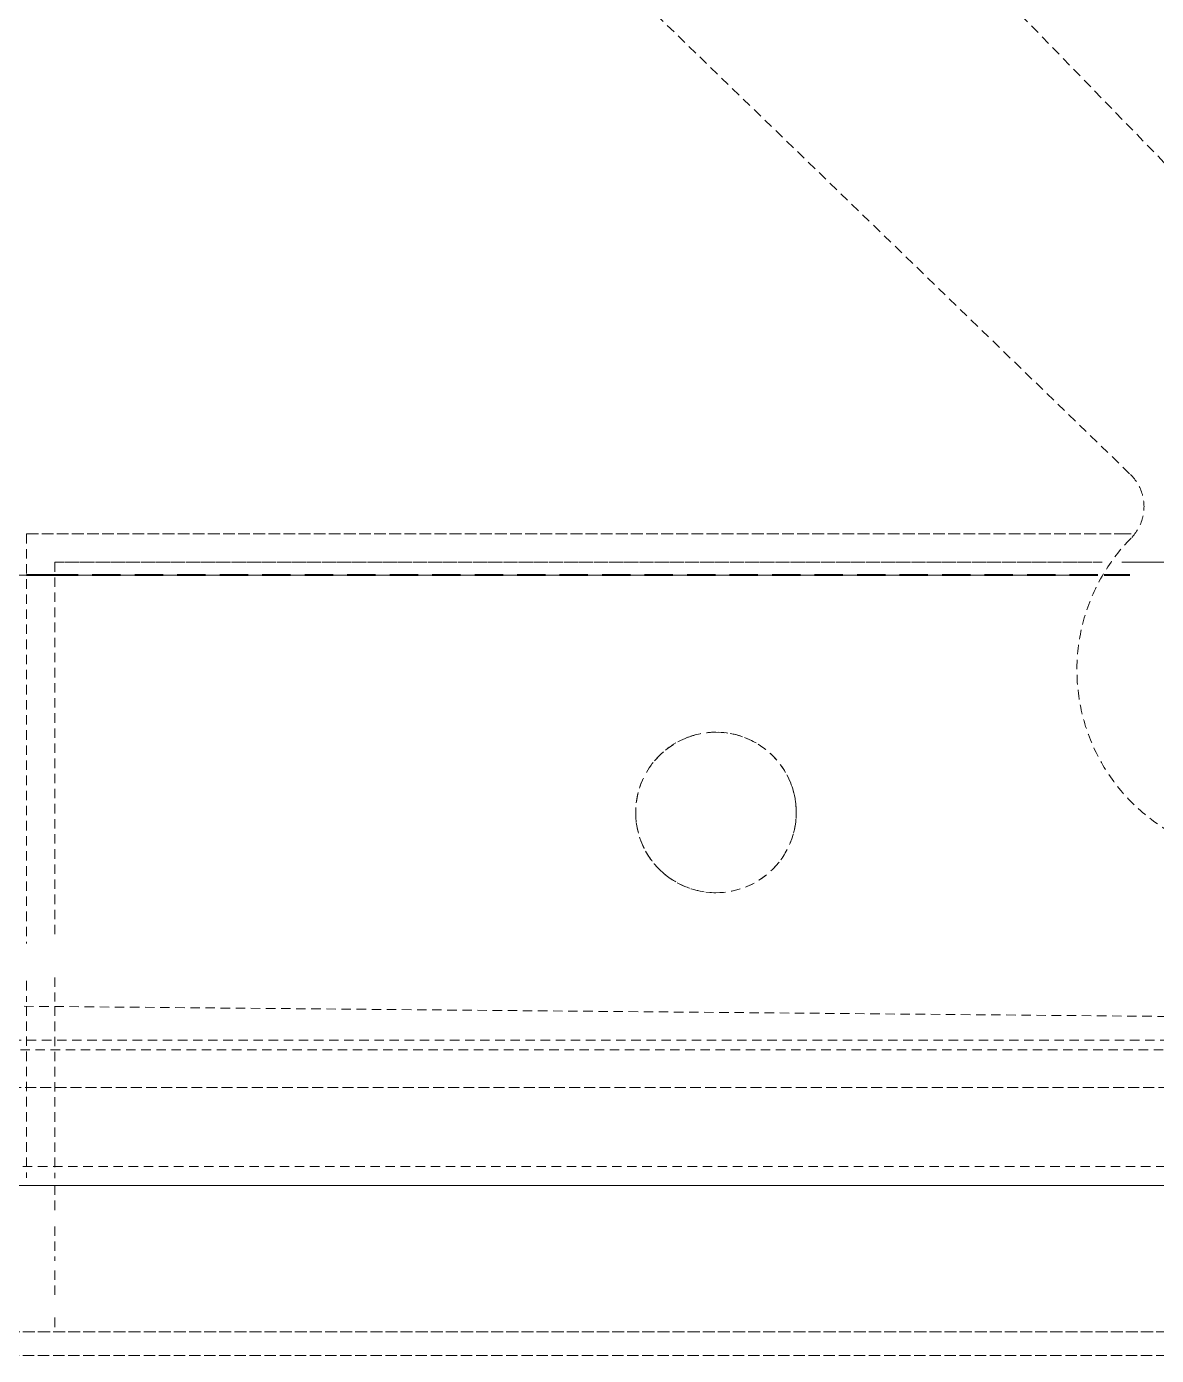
# Model space of a CAD drawing. Header units: millimetres. Extents: x -10915 to 62537, y -37640 to 44223.
# Drawn here: x 47159.5 to 47279.1, y 8544.4 to 8685.2 of the extents above; entities that cross this region are included whole.
import ezdxf

# ---------------------------------------------------------------- set-up
doc = ezdxf.new("R2010")
doc.units = ezdxf.units.MM
doc.linetypes.add('200_ШТРИХ_ш1п0_6_', pattern=[1.6, 1, -0.6])
doc.linetypes.add('ADSK_Штриховая_ш3 п1_5', pattern=[4.5, 3, -1.5])
doc.layers.add('Линии разделители', color=4, linetype='ADSK_Штриховая_ш3 п1_5', lineweight=40, true_color=0x00ffff)
for name, color, linetype, lineweight in [('Перекрытие', 7, 'Continuous', 18), ('Перекрытие штриховка', 7, 'Continuous', 18), ('Сантехника', 7, 'Continuous', 18)]:
    doc.layers.add(name, color=color, linetype=linetype, lineweight=lineweight)

# ---------------------------------------------------------------- blocks, each defined once
blk = doc.blocks.new('Reece_Tap_Wolfen_Drinking-Fountain - 10 L_Stainless Steel-7189108-План полов 4-го этажа')
at = {"layer": 'Сантехника', "linetype": '200_ШТРИХ_ш1п0_6_'}
for p, q in [((61.95, -43.63), (-94.5, 117.74)), ((-115.44, 92.77), (43.88, -61.7)), ((119.74, -119.74), (-93.79, -117.84)), ((121.63, -121.63), (-93.79, -121.63)), ((-134, -155), (134, -155))]:
    blk.add_line(p, q, dxfattribs=at)
at = {"layer": 'Сантехника', "color": 253, "linetype": '200_ШТРИХ_ш1п0_6_', "true_color": 0xa3a3a3}
for p, q in [((41.85, -68), (-73, -68)), ((-73, -68), (-73, -111.39)), ((43.95, -68), (42.17, -68)), ((-70, -71), (40.89, -71)), ((-70, -71), (-70, -110.46)), ((-70, -71), (-70, -110.46)), ((40.89, -71), (-70, -71)), ((42.99, -71), (44.49, -71)), ((44.49, -71), (42.99, -71)), ((46.51, -71), (56.17, -71)), ((56.17, -71), (46.51, -71)), ((-73, -115.34), (-73, -117.57)), ((-70, -114.98), (-70, -117.53)), ((-70, -114.98), (-70, -117.53)), ((-73, -118.03), (-73, -136.18)), ((-70, -118.05), (-70, -136.24)), ((-70, -118.05), (-70, -136.24)), ((134, -135), (-134, -135)), ((134, -135), (-134, -135)), ((120, -137), (-120, -137)), ((-120, -137), (120, -137)), ((110, -152.5), (-109.92, -152.5)), ((-110, -155), (110, -155))]:
    blk.add_line(p, q, dxfattribs=at)
at = {"layer": 'Сантехника', "color": 251, "linetype": '200_ШТРИХ_ш1п0_6_', "true_color": 0x666666}
for p, q in [((-73, -68), (41.85, -68)), ((-73, -68), (-73, -111.39)), ((42.17, -68), (43.95, -68)), ((44.49, -71), (46.51, -71)), ((46.51, -71), (44.49, -71)), ((-73, -115.34), (-73, -117.57)), ((-73, -118.03), (-73, -136.18)), ((122.55, -122.63), (-93.79, -122.63)), ((122.55, -122.63), (-93.79, -122.63)), ((-93.79, -126.63), (126.25, -126.63)), ((126.25, -126.63), (-93.79, -126.63)), ((-120, -137), (120, -137)), ((-110, -155), (110, -155)), ((110, -155), (-110, -155))]:
    blk.add_line(p, q, dxfattribs=at)
at = {"layer": 'Сантехника', "color": 254, "linetype": '200_ШТРИХ_ш1п0_6_', "true_color": 0xdddddd}
for p, q in [((-73, -137), (-70, -137)), ((-70, -137), (-73, -137)), ((-70, -151), (-70, -152.32)), ((-70, -151), (-70, -152.32)), ((-109.92, -152.5), (-70, -152.5)), ((70, -152.5), (-70, -152.5)), ((-70, -152.5), (70, -152.5))]:
    blk.add_line(p, q, dxfattribs=at)
at = {"layer": 'Сантехника', "color": 254, "linetype": '200_ШТРИХ_ш1п0_6_', "true_color": 0xeaeaea}
for p, q in [((-70, -137), (-73, -137)), ((-70, -137), (-73, -137)), ((-70, -137), (70, -137)), ((70, -137), (-70, -137)), ((-70, -152.5), (70, -152.5))]:
    blk.add_line(p, q, dxfattribs=at)
at = {"layer": 'Сантехника', "color": 9, "linetype": '200_ШТРИХ_ш1п0_6_', "true_color": 0xc7c7c7}
for p, q in [((-73, -137), (73, -137)), ((-70, -137), (-70, -140.18)), ((-70, -137), (-70, -140.18)), ((-70, -141.33), (-70, -145)), ((-70, -141.33), (-70, -145)), ((-70, -145.99), (-70, -149.14)), ((-70, -145.99), (-70, -149.14)), ((-109.92, -152.5), (110, -152.5)), ((110, -152.5), (-109.92, -152.5))]:
    blk.add_line(p, q, dxfattribs=at)
at = {"layer": 'Сантехника', "color": 7, "linetype": '200_ШТРИХ_ш1п0_6_', "true_color": 0xf2f2f2}
blk.add_line((70, -137), (-70, -137), dxfattribs=at)
blk.add_line((70, -137), (-70, -137), dxfattribs=at)
at = {"layer": 'Сантехника', "color": 253, "linetype": '200_ШТРИХ_ш1п0_6_', "true_color": 0xa3a3a3}
for start, end in [(90, 150), (105, 113.7738), (90, 100.2505), (60, 90), (30, 90), (120, 150), (30, 55.3224), (154.7651, 270), (155.5788, 179.0604), (3.1215, 27.9451), (337.6732, 27.8205), (180, 195), (345, 360), (199.9252, 220.6541), (315, 338.5557), (270, 330), (225, 240), (270, 312.2869), (243.9669, 270)]:
    blk.add_arc((0, -97.5), 8.5, start, end, dxfattribs=at)
at = {"layer": 'Сантехника', "linetype": '200_ШТРИХ_ш1п0_6_'}
blk.add_open_spline([(43.88, -61.7), (44.49, -62.3), (45.14, -63.39), (45.38, -65.05), (45.17, -66.73), (44.55, -67.84), (43.95, -68.45)], degree=3, knots=[-1, -1, -1, -1, -0.666667, -0.5, -0.333333, 0, 0, 0, 0], dxfattribs=at)
blk.add_open_spline([(43.95, -68.45), (42.81, -69.61), (40.87, -72.12), (38.9, -76.55), (38.06, -81.29), (38.37, -86.1), (39.83, -90.7), (42.33, -94.82), (45.76, -98.23), (48.47, -99.86), (49.95, -100.53)], degree=3, dxfattribs=at)

msp = doc.modelspace()

# ---------------------------------------------------------------- hatches: boundary and pattern name
at = {"layer": 'Перекрытие штриховка', "lineweight": 9, "true_color": 0x787878}
h = msp.add_hatch(dxfattribs=at)
h.set_pattern_fill('FP_20', color=8, style=0, pattern_type=2)
h.set_pattern_definition([(270, (1602.2, 62211.3), (500, 3e-14), []), (0, (1602.2, 62211.3), (0, 500), [])])
h.paths.add_polyline_path([(44167.167, 448.838), (44167.167, 468.812), (44165, 468.812), (44165, 448.853)])
h.paths.add_polyline_path([(47378.532, 8549.598), (47377.616, 8549.915), (47377.788, 8549.376)])
h.paths.add_polyline_path([(47082.669, 8553.397), (47083.588, 8554.686), (47082.06, 8555.442), (47082.506, 8553.945)])
h.paths.add_polyline_path([(44177, 480.812), (44175, 478.812), (44177, 478.812)])
h.paths.add_polyline_path([(48626.5, 449.541), (48626.5, 467.542), (45950.952, 484.772), (45951.016, 494.771), (48626.5, 477.542), (48626.5, 1368.998), (48581.949, 7239.056), (48626.5, 7239.394), (48626.5, 7264.788), (48638.5, 7264.788), (48638.5, 7239.485), (48681.946, 7239.814), (48681.493, 7297.5), (47407.5, 7297.5), (47407.5, 7299.5), (47405.5, 7299.5), (47405.5, 8379.429), (47394.5, 8379.429), (47394.5, 8627.057), (47387.5, 8625.929), (47386.819, 8565.429), (47381.894, 8551.861), (47372.859, 8546.661), (47371.69, 8546.348), (47369.179, 8545.143), (47302.5, 8544.429), (47098.5, 8545.11), (47084.247, 8551.053), (47079.419, 8557.525), (47079.419, 8560.239), (47078.218, 8562.429), (47077.5, 8627.057), (44205, 8627.057), (44205, 3425), (44195, 3425), (44195, 8627.057), (44177, 8627.057), (44177, 3425), (44165, 3425), (44165, 2625), (44545.359, 3283.801), (44580, 3263.801), (44165, 2545), (44165, 2495), (44177, 2495), (44177, 1865), (44165, 1865), (44165, 1065), (44545.359, 1723.801), (44580, 1703.801), (44165, 985), (44165, 935), (44177, 935), (44177, 480.812), (44195, 480.812), (44195, 935), (44205, 935), (44205, 508.812), (45950.888, 508.812), (45950.888, 498.812), (44205, 498.812), (44205, 480.812), (45950.888, 480.812), (45950.849, 468.812), (44233.942, 468.371), (45950.859, 456.349), (45950.952, 466.771), (48581.949, 449.828)])
h.paths.add_polyline_path([(44195, 1865), (44195, 2495), (44205, 2495), (44205, 1865)])
h.paths.add_polyline_path([(48709.509, 7297.5), (48710.339, 7299.5), (48709.494, 7299.5)])
h.paths.add_polyline_path([(48691.945, 7239.89), (48709.945, 7240.042), (48709.418, 7297.5), (48691.508, 7297.5), (48691.924, 7242.774)])
h.paths.add_polyline_path([(47094.525, 8562.429), (47095.5, 8563.063), (47094.368, 8564.635), (47094.061, 8563.425), (47094.368, 8562.429)])
h.paths.add_polyline_path([(47372.232, 8563.153), (47371.069, 8564.535), (47372.201, 8563.164)])

# ---------------------------------------------------------------- linework, layer by layer
at = {"layer": 'Линии разделители', "color": 9, "true_color": 0xc7c7c7}
msp.add_line((47162.5, 8627.057), (47159.5, 8627.057), dxfattribs=at)
at = {"layer": 'Линии разделители', "color": 254, "true_color": 0xdddddd}
for p, q in [((47272.948, 8627.057), (47162.5, 8627.057)), ((47276.306, 8627.057), (47273.612, 8627.057))]:
    msp.add_line(p, q, dxfattribs=at)
at = {"layer": 'Перекрытие', "color": 254, "true_color": 0xdddddd}
for p, q in [((47112.5, 8627.057), (47272.948, 8627.057)), ((47273.612, 8627.057), (47276.306, 8627.057))]:
    msp.add_line(p, q, dxfattribs=at)

# ---------------------------------------------------------------- block references
at = {"layer": 'Сантехника', "color": 253, "linetype": '200_ШТРИХ_ш1п0_6_', "true_color": 0xa3a3a3}
msp.add_blockref('Reece_Tap_Wolfen_Drinking-Fountain - 10 L_Stainless Steel-7189108-План полов 4-го этажа', (47232.5, 8699.429), dxfattribs=at)

doc.saveas('drawing.dxf')
